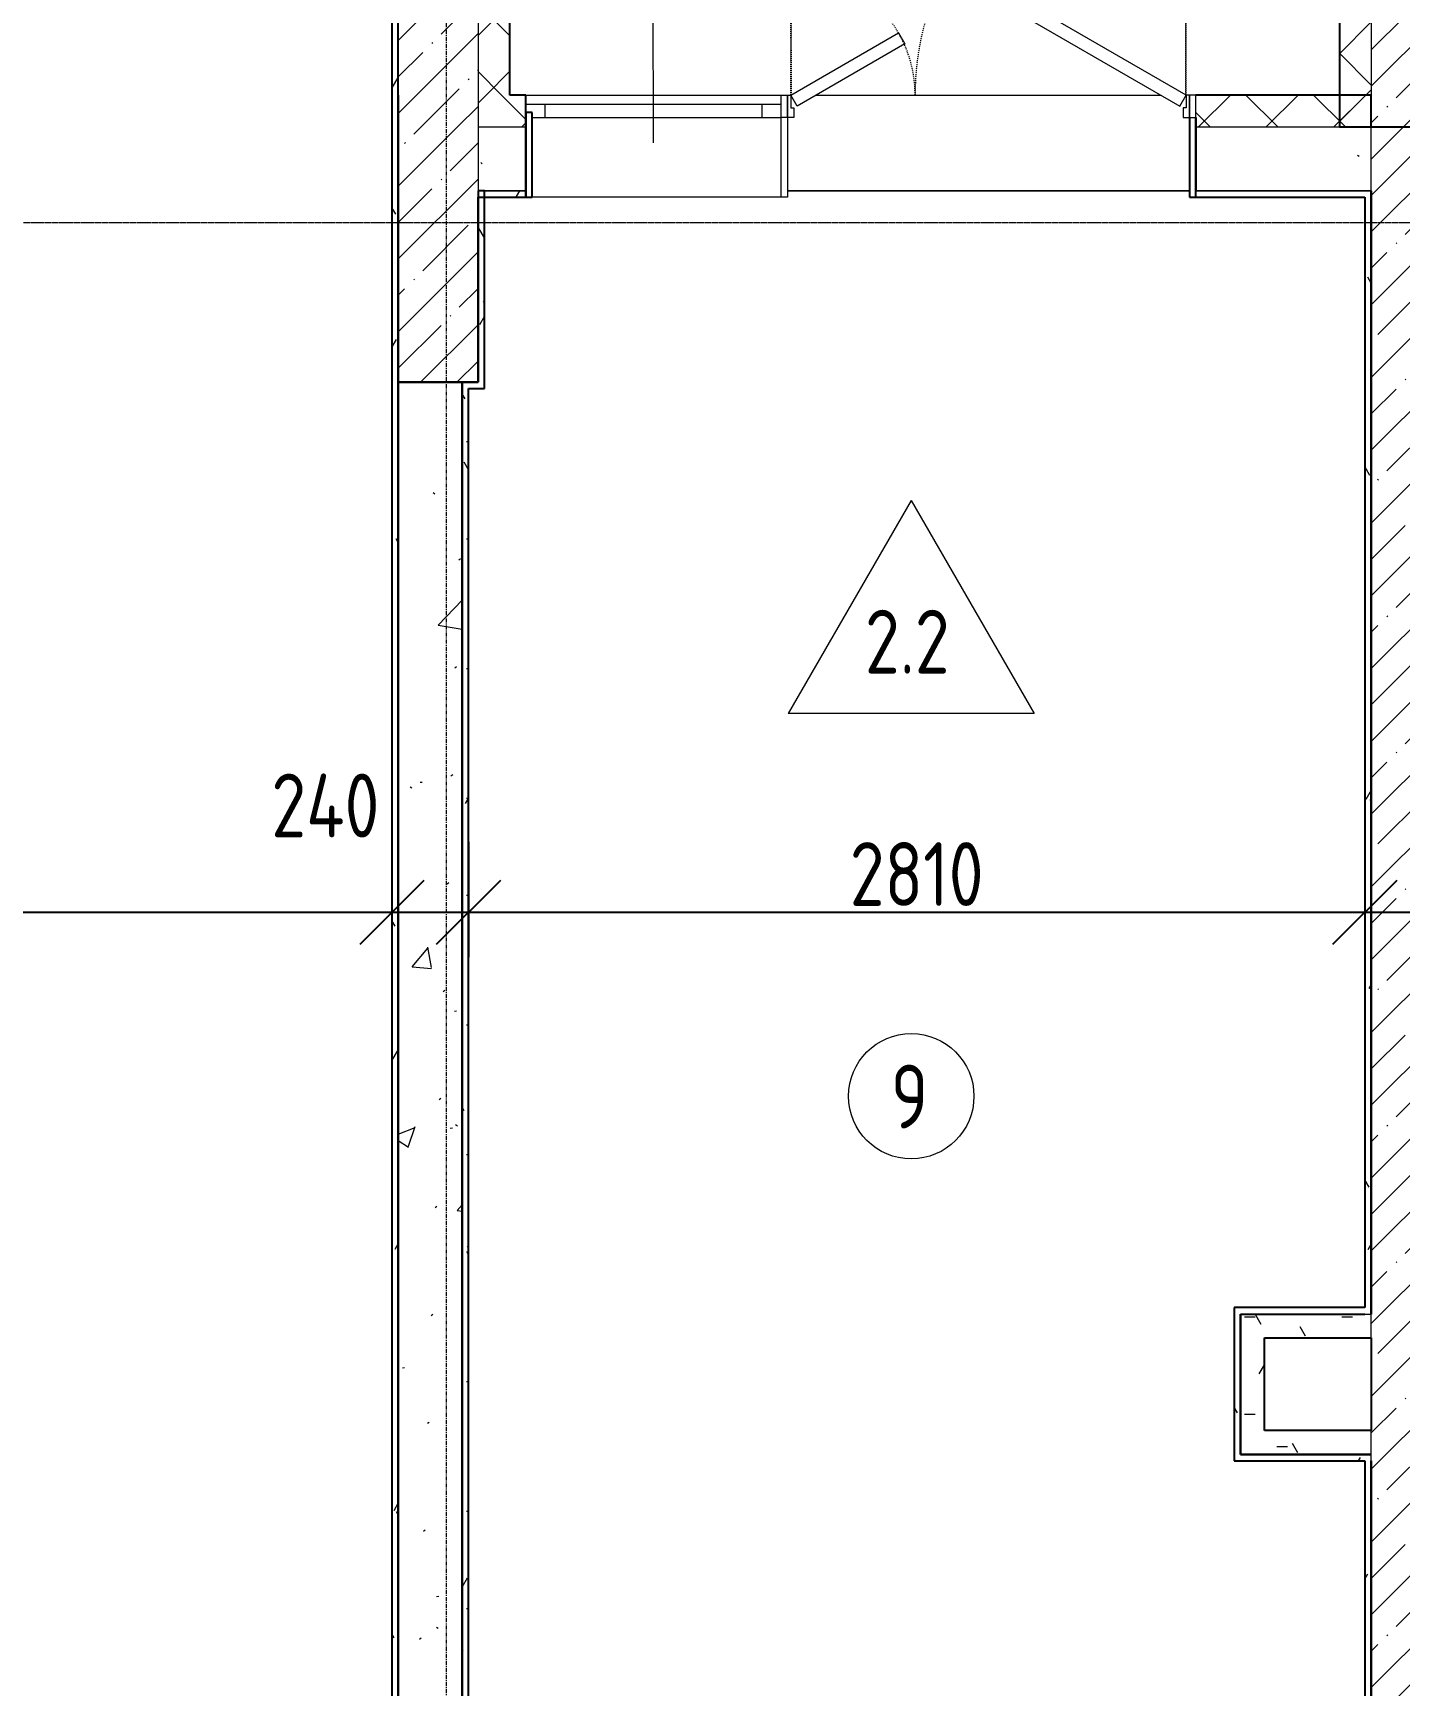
# Model space of a CAD drawing. Header units: millimetres. Extents: x -11854 to 4360091, y -19344 to 4989148.
# Drawn here: x 91408 to 95693, y 18132 to 23312 of the extents above; entities that cross this region are included whole.
import ezdxf

# ---------------------------------------------------------------- set-up
doc = ezdxf.new("R2010")
doc.units = ezdxf.units.MM
doc.linetypes.add('Линия сетки', pattern=[22.225, 12.7, -3.175, 3.175, -3.175])
doc.linetypes.add('Штрих', pattern=[6.35, 3.175, -3.175])
doc.layers.get('0').update_dxf_attribs({"color": 254})
doc.layers.get('Defpoints').update_dxf_attribs({"color": 254})
for name, color, linetype, lineweight in [('A-ANNO-DIMS', 254, 'Continuous', 9), ('A-AREA-IDEN', 254, 'Continuous', 9), ('A-DOOR', 254, 'Continuous', 9), ('A-DOOR-FRAM', 254, 'Continuous', 18), ('A-FLOR', 254, 'Continuous', 9), ('A-GLAZ', 254, 'Continuous', 9), ('A-GLAZ-IDEN', 254, 'Continuous', 9), ('A-WALL', 254, 'Continuous', 9), ('S-GRID', 254, 'Continuous', 9)]:
    doc.layers.add(name, color=color, linetype=linetype, lineweight=lineweight)
doc.styles.add('ISOCPEUR', font='isocpeur.ttf', dxfattribs={"width": 0.8, "height": 200})
doc.styles.add('ISOCPEUR_B', font='', dxfattribs={"width": 0.8, "height": 200})
doc.styles.get('ISOCPEUR_B').set_extended_font_data('ISOCPEUR', bold=True)
doc.dimstyles.new('2_0_мм_ISOCPEUR', dxfattribs={"dimscale": 304.8, "dimtxt": 199.196235, "dimasz": 0.656168, "dimexe": 0.459318, "dimexo": 0.625, "dimgap": 0.065617, "dimtad": 1, "dimdec": 0, "dimtxsty": 'ISOCPEUR', "dimblk1": 'OBLIQUE', "dimblk2": 'OBLIQUE', "dimsah": 1, "dimcen": 2.5, "dimdle": 0.164042, "dimazin": 3, "dimtfac": 1, "dimtix": 1, "dimtmove": 0, "dimatfit": 3, "dimfxl": 0.787402, "dimfxlon": 1, "dimtvp": 1, "dimarcsym": 2})
doc.dimstyles.new('2_0_мм_ISOCPEUR_1', dxfattribs={"dimscale": 304.8, "dimtxt": 199.196235, "dimasz": 0.656168, "dimexe": 0.459318, "dimexo": 0.625, "dimgap": 0.065617, "dimtad": 1, "dimdec": 0, "dimtxsty": 'ISOCPEUR', "dimblk1": 'OBLIQUE', "dimblk2": 'OBLIQUE', "dimsah": 1, "dimcen": 2.5, "dimdle": 0.164042, "dimazin": 3, "dimtfac": 1, "dimtix": 1, "dimtmove": 1, "dimatfit": 3, "dimfxl": 0.787402, "dimfxlon": 1, "dimtvp": 1, "dimarcsym": 2})
pattern_1 = [(45, (542041.67, 20914.14), (-114.04925, 114.04925), []), (45, (542155.72, 20914.14), (-114.04925, 114.04925), [201.613, -40.323, 3.353, -36.97])]
pattern_2 = [(50, (542041.7, 20914.14), (728.7365, -63.7558), [76.2, -838.2]), (355, (542041.7, 20914.14), (-140.9716, 764.2276), [60.96, -670.56]), (100.451, (542102.4, 20908.8), (587.77, 700.4668), [64.76, -712.36]), (46.184, (542041.7, 21117.3), (1084.3162, -168.171), [114.3, -1257.3]), (96.636, (542132, 21103.3), (949.61, 989.7098), [97.14, -1068.54]), (351.184, (542041.7, 21117.3), (949.6206, 989.7012), [91.44, -1005.84]), (21, (542143.3, 21066.54), (606.4579, -409.0606), [76.2, -838.2]), (326, (542143.3, 21066.54), (247.2083, 736.7529), [60.96, -670.56]), (71.451, (542193.8, 21032.46), (853.6683, 327.6855), [64.76, -712.36]), (37.5, (542041.67, 20914.14), (12.3547, 338.22012), [6.706, -655.726, 6.706, -674.014, -673.1]), (37.5, (542041.67, 20914.14), (12.3547, 338.22012), [-1343.152, 6.706, -666.394]), (7.5, (542041.67, 20914.14), (267.27887, 400.72213), [6.706, -381.406, 6.706, -640.486, -256.54]), (7.5, (542041.67, 20914.14), (267.27887, 400.72213), [-1035.304, 6.706, -249.834]), (327.5, (541815.1, 20914.14), (542.36333, -22.91534), [6.706, -247.294, 6.706, -785.774, -1051.56]), (327.5, (541815.1, 20914.14), (542.36333, -22.91534), [-1046.48, 6.706, -1044.854]), (317.5, (541713.5, 20914.14), (592.51696, 101.7071), [6.706, -323.494, 6.706, -519.582, -746.76]), (317.5, (541713.5, 20914.14), (592.51696, 101.7071), [-856.488, 6.706, -740.054])]
pattern_3 = [(45, (542041.67, 20914.14), (-106.066017, 106.066017), []), (135, (542041.67, 20914.14), (-106.066017, -106.066017), [])]
pattern_4 = [(0, (542041.67, 20914.14), (406.4, 101.6), [33.528, -271.272, 33.528, -271.272, -1625.6]), (0, (542041.67, 20914.14), (406.4, 101.6), [-609.6, 33.528, -576.072, 33.528, -271.272, -711.2]), (0, (542041.67, 20914.14), (406.4, 101.6), [-1524, 33.528, -169.672, 33.528, -474.472]), (120, (542194.07, 20964.94), (-291.18818, 301.152724), [33.528, -271.272, 33.528, -1896.872]), (120, (542194.07, 20964.94), (-291.18818, 301.152724), [-338.328, -271.272, 33.528, -576.072, -1016]), (120, (542194.07, 20964.94), (-291.18818, 301.152724), [-1219.2, 33.528, -271.272, 33.528, -677.672]), (120, (542194.07, 20964.94), (-291.18818, 301.152724), [-1557.528, -169.672, 33.528, -474.472]), (240, (542244.87, 21168.14), (-115.21182, -402.752724), [33.528, -271.272, 33.528, -1896.872]), (240, (542244.87, 21168.14), (-115.21182, -402.752724), [-338.328, -271.272, 33.528, -576.072, -1016]), (240, (542244.87, 21168.14), (-115.21182, -402.752724), [-1219.2, 33.528, -271.272, 33.528, -677.672]), (240, (542244.87, 21168.14), (-115.21182, -402.752724), [-1557.528, -169.672, 33.528, -474.472])]

# ---------------------------------------------------------------- blocks, each defined once
blk = doc.blocks.new('Дверь_Двупольная_внутренняя ПВХ профиль - Дверной блок наружный металлический остекленный ДНМО 24х13 Л-6073768-1А')
at = {"layer": 'A-DOOR', "linetype": 'Штрих'}
for p, q in [((618, 1000), (618, 150)), ((-618, 540), (-618, 150))]:
    blk.add_line(p, q, dxfattribs=at)
at = {"layer": 'A-DOOR'}
for p, q in [((620, 1000), (618, 1000)), ((-620, 540), (-618, 540)), ((-650, 150), (-630, 150)), ((-650, 80), (-650, 150)), ((-630, 150), (-630, 80)), ((-618, 150), (-620, 150)), ((618, 150), (620, 150)), ((650, 150), (630, 150)), ((630, 150), (630, 80)), ((650, 80), (650, 150)), ((-630, 80), (-650, 80)), ((630, 80), (650, 80))]:
    blk.add_line(p, q, dxfattribs=at)
at = {"layer": 'A-DOOR', "linetype": 'Штрих', "lineweight": 18}
for p, q in [((620, 150), (620, 1000)), ((-620, 150), (-620, 540))]:
    blk.add_line(p, q, dxfattribs=at)
at = {"layer": 'A-DOOR', "lineweight": 18}
for p, q in [((-116.1, 575), (-136.1, 540.4)), ((620, 150), (-116.1, 575)), ((-136.1, 540.4), (600, 115.4)), ((-620, 150), (-282.3, 345)), ((-282.3, 345), (-262.3, 310.4)), ((-262.3, 310.4), (-600, 115.4)), ((-600, 115.4), (-620, 150)), ((600, 115.4), (620, 150))]:
    blk.add_line(p, q, dxfattribs=at)
at = {"layer": 'A-DOOR', "linetype": 'Штрих'}
for centre, radius, start, end in [((620, 150), 850, 90, 180), ((-620, 150), 390, 360, 90)]:
    blk.add_arc(centre, radius, start, end, dxfattribs=at)
at = {"layer": 'A-DOOR-FRAM'}
for p, q in [((-630, 150), (-620, 150)), ((-630, 80), (-630, 150)), ((-620, 150), (-620, 110)), ((-620, 110), (-610, 110)), ((-610, 110), (-610, 80)), ((620, 110), (610, 110)), ((610, 110), (610, 80)), ((630, 150), (620, 150)), ((620, 150), (620, 110)), ((630, 80), (630, 150)), ((-610, 80), (-630, 80)), ((610, 80), (630, 80))]:
    blk.add_line(p, q, dxfattribs=at)
blk = doc.blocks.new('Окно 1800х800 - ОК 800Х1800_ОК-3_1 _ВНУТРЕННИЕ ОКНА_ EI 31 _-7443790-1А')
at = {"layer": 'A-GLAZ', "lineweight": 18}
for p, q in [((-215, 120), (-275, 120)), ((-215, 80), (-215, 120)), ((525, 120), (465, 120)), ((465, 120), (465, 80)), ((-255, 80), (-215, 80)), ((465, 80), (525, 80))]:
    blk.add_line(p, q, dxfattribs=at)
at = {"layer": 'A-GLAZ'}
for p, q in [((-215, 80), (-215, 120)), ((465, 120), (-215, 120)), ((465, 120), (465, 80)), ((-215, 80), (465, 80))]:
    blk.add_line(p, q, dxfattribs=at)
blk = doc.blocks.new('АР-Марка-Помещения-Этаж_Секция_Номер - Номер-1294543-1А')
at = {"layer": 'A-AREA-IDEN'}
blk.add_circle((0, 1.219), 1.965, dxfattribs=at)
blk = doc.blocks.new('_Oblique')
at = {"color": 0, "linetype": 'ByBlock', "lineweight": -2}
blk.add_line((-0.5, -0.5), (0.5, 0.5), dxfattribs=at)
blk = doc.blocks.new('*D624')
at = {"layer": 'A-ANNO-DIMS', "color": 0, "lineweight": -2, "transparency": 16777216}
for p, q in [((89222.6, 20777.2), (89222.6, 20416.2)), ((92532.6, 20777.2), (92532.6, 20416.2)), ((89172.6, 20556.2), (92582.6, 20556.2))]:
    blk.add_line(p, q, dxfattribs=at)
at = {"layer": 'Defpoints', "color": 0, "transparency": 16777216}
for p in [(89222.6, 20796.2), (92532.6, 20796.2), (92532.6, 20556.2)]:
    blk.add_point(p, dxfattribs=at)
at = {"layer": 'A-ANNO-DIMS', "color": 0, "lineweight": -2, "transparency": 16777216, "xscale": 200, "yscale": 200, "zscale": 200, "rotation": 180}
blk.add_blockref('_Oblique', (89222.6, 20556.2), dxfattribs=at)
at = {"layer": 'A-ANNO-DIMS', "color": 0, "lineweight": -2, "transparency": 16777216, "xscale": 200, "yscale": 200, "zscale": 200}
blk.add_blockref('_Oblique', (92532.6, 20556.2), dxfattribs=at)
at = {"layer": 'A-ANNO-DIMS', "color": 0, "transparency": 16777216, "insert": (90877.6, 20676.2), "char_height": 200, "width": 496.458, "attachment_point": 5, "style": 'ISOCPEUR'}
blk.add_mtext('\\A1;3310', dxfattribs=at)
blk = doc.blocks.new('*D625')
at = {"layer": 'A-ANNO-DIMS', "color": 0, "lineweight": -2, "transparency": 16777216}
for p, q in [((92532.6, 20777.2), (92532.6, 20416.2)), ((92772.6, 20777.2), (92772.6, 20416.2)), ((92482.6, 20556.2), (92822.6, 20556.2))]:
    blk.add_line(p, q, dxfattribs=at)
at = {"layer": 'Defpoints', "color": 0, "transparency": 16777216}
for p in [(92532.6, 20796.2), (92772.6, 20796.2), (92772.6, 20556.2)]:
    blk.add_point(p, dxfattribs=at)
at = {"layer": 'A-ANNO-DIMS', "color": 0, "lineweight": -2, "transparency": 16777216, "xscale": 200, "yscale": 200, "zscale": 200, "rotation": 180}
blk.add_blockref('_Oblique', (92532.6, 20556.2), dxfattribs=at)
at = {"layer": 'A-ANNO-DIMS', "color": 0, "lineweight": -2, "transparency": 16777216, "xscale": 200, "yscale": 200, "zscale": 200}
blk.add_blockref('_Oblique', (92772.6, 20556.2), dxfattribs=at)
at = {"layer": 'A-ANNO-DIMS', "color": 0, "transparency": 16777216, "insert": (92154.4, 20990.9), "char_height": 200, "width": 418.312, "attachment_point": 1, "line_spacing_factor": 1.149209, "style": 'ISOCPEUR'}
blk.add_mtext('\\A1;240', dxfattribs=at)
blk = doc.blocks.new('*D626')
at = {"layer": 'A-ANNO-DIMS', "color": 0, "lineweight": -2, "transparency": 16777216}
for p, q in [((92772.6, 20777.2), (92772.6, 20416.2)), ((95582.6, 20777.2), (95582.6, 20416.2)), ((92722.6, 20556.2), (95632.6, 20556.2))]:
    blk.add_line(p, q, dxfattribs=at)
at = {"layer": 'Defpoints', "color": 0, "transparency": 16777216}
for p in [(92772.6, 20796.2), (95582.6, 20796.2), (95582.6, 20556.2)]:
    blk.add_point(p, dxfattribs=at)
at = {"layer": 'A-ANNO-DIMS', "color": 0, "lineweight": -2, "transparency": 16777216, "xscale": 200, "yscale": 200, "zscale": 200, "rotation": 180}
blk.add_blockref('_Oblique', (92772.6, 20556.2), dxfattribs=at)
at = {"layer": 'A-ANNO-DIMS', "color": 0, "lineweight": -2, "transparency": 16777216, "xscale": 200, "yscale": 200, "zscale": 200}
blk.add_blockref('_Oblique', (95582.6, 20556.2), dxfattribs=at)
at = {"layer": 'A-ANNO-DIMS', "color": 0, "transparency": 16777216, "insert": (94177.6, 20676.2), "char_height": 200, "width": 496.458, "attachment_point": 5, "style": 'ISOCPEUR'}
blk.add_mtext('\\A1;2810', dxfattribs=at)
blk = doc.blocks.new('*D627')
at = {"layer": 'A-ANNO-DIMS', "color": 0, "lineweight": -2, "transparency": 16777216}
for p, q in [((95582.6, 20777.2), (95582.6, 20416.2)), ((97722.6, 20777.2), (97722.6, 20416.2)), ((95532.6, 20556.2), (97772.6, 20556.2))]:
    blk.add_line(p, q, dxfattribs=at)
at = {"layer": 'Defpoints', "color": 0, "transparency": 16777216}
for p in [(95582.6, 20796.2), (97722.6, 20796.2), (97722.6, 20556.2)]:
    blk.add_point(p, dxfattribs=at)
at = {"layer": 'A-ANNO-DIMS', "color": 0, "lineweight": -2, "transparency": 16777216, "xscale": 200, "yscale": 200, "zscale": 200, "rotation": 180}
blk.add_blockref('_Oblique', (95582.6, 20556.2), dxfattribs=at)
at = {"layer": 'A-ANNO-DIMS', "color": 0, "lineweight": -2, "transparency": 16777216, "xscale": 200, "yscale": 200, "zscale": 200}
blk.add_blockref('_Oblique', (97722.6, 20556.2), dxfattribs=at)
at = {"layer": 'A-ANNO-DIMS', "color": 0, "transparency": 16777216, "insert": (96903, 20604.5), "char_height": 200, "width": 514.846, "attachment_point": 1, "line_spacing_factor": 1.149209, "style": 'ISOCPEUR'}
blk.add_mtext('\\A1;2140', dxfattribs=at)
blk = doc.blocks.new('МАРКА ПОМЕЩЕНИЯ - ПОЛЫ - Площадь-6347788-1А')
at = {"layer": 'A-AREA-IDEN'}
for p, q in [((0, 4.233), (-3.855, -2.444)), ((0, 4.233), (3.855, -2.444)), ((3.855, -2.444), (-3.855, -2.444))]:
    blk.add_line(p, q, dxfattribs=at)

msp = doc.modelspace()

# ---------------------------------------------------------------- hatches: boundary and pattern name
at = {"layer": 'A-WALL'}
h = msp.add_hatch(dxfattribs=at)
h.set_pattern_fill('FP_5', color=8, style=0, pattern_type=2)
h.set_pattern_definition(pattern_3)
h.paths.add_polyline_path([(95502.6, 23017.4), (95602.6, 23017.4), (95602.6, 25637.4), (95502.6, 25637.4), (95502.6, 23124.5)])
h = msp.add_hatch(dxfattribs=at)
h.set_pattern_fill('FP_1', color=8, style=0, pattern_type=2)
h.set_pattern_definition(pattern_1)
h.paths.add_polyline_path([(95602.6, 23017.4), (95802.6, 23017.4), (95802.6, 25637.4), (95602.6, 25637.4), (95602.6, 23124.5)])
h = msp.add_hatch(dxfattribs=at)
h.set_pattern_fill('FP_3', color=8, style=0, pattern_type=2)
h.set_pattern_definition(pattern_4)
h.paths.add_polyline_path([(92532.6, 16887.4), (92552.6, 16887.4), (92552.6, 23536.2), (92532.6, 23545.4), (92532.6, 16907.4)])
h = msp.add_hatch(dxfattribs=at)
h.set_pattern_fill('FP_1', color=8, style=0, pattern_type=2)
h.set_pattern_definition(pattern_1)
h.paths.add_polyline_path([(92552.6, 23017.4), (92802.6, 23017.4), (92802.6, 23417.5), (92552.6, 23417.5), (92552.6, 23117.4)])
h = msp.add_hatch(dxfattribs=at)
h.set_pattern_fill('FP_5', color=8, style=0, pattern_type=2)
h.set_pattern_definition(pattern_3)
h.paths.add_polyline_path([(92802.6, 23117.4), (92902.6, 23117.4), (92902.6, 23417.5), (92802.6, 23417.5), (92802.6, 23124.5)])
h = msp.add_hatch(dxfattribs=at)
h.set_pattern_fill('FP_5', color=8, style=0, pattern_type=2)
h.set_pattern_definition(pattern_3)
h.paths.add_polyline_path([(92802.6, 23017.4), (92952.6, 23017.4), (92952.6, 23117.4), (92802.6, 23117.4)])
h.paths.add_polyline_path([(95052.6, 23017.4), (95602.6, 23017.4), (95602.6, 23117.4), (95052.6, 23117.4), (95052.6, 23047.4)])
h = msp.add_hatch(dxfattribs=at)
h.set_pattern_fill('FP_3', color=8, style=0, pattern_type=2)
h.set_pattern_definition(pattern_4)
h.paths.add_polyline_path([(92952.6, 22797.4), (92972.6, 22797.4), (92972.6, 23062.4), (92952.6, 23062.4)])
h = msp.add_hatch(dxfattribs=at)
h.set_pattern_fill('FP_1', color=8, style=0, pattern_type=2)
h.set_pattern_definition(pattern_1)
h.paths.add_polyline_path([(92552.6, 22217.4), (92802.6, 22217.4), (92802.6, 23017.4), (92552.6, 23017.4), (92552.6, 22626.9)])
h = msp.add_hatch(dxfattribs=at)
h.set_pattern_fill('FP_2', color=8, style=0, pattern_type=2)
h.set_pattern_definition(pattern_2)
h.paths.add_polyline_path([(92802.6, 22817.4), (92952.6, 22817.4), (92952.6, 23017.4), (92802.6, 23017.4), (92802.6, 22875.7)])
h.paths.add_polyline_path([(95052.6, 22817.4), (95602.6, 22817.4), (95602.6, 23017.4), (95052.6, 23017.4)])
h = msp.add_hatch(dxfattribs=at)
h.set_pattern_fill('FP_3', color=8, style=0, pattern_type=2)
h.set_pattern_definition(pattern_4)
h.paths.add_polyline_path([(95032.6, 22797.4), (95052.6, 22797.4), (95052.6, 23047.4), (95032.6, 23047.4)])
h = msp.add_hatch(dxfattribs=at)
h.set_pattern_fill('FP_1', color=8, style=0, pattern_type=2)
h.set_pattern_definition(pattern_1)
h.paths.add_polyline_path([(95602.6, 16887.4), (95802.6, 16887.4), (95802.6, 23017.4), (95602.6, 23017.4), (95602.6, 17152.6)])
h = msp.add_hatch(dxfattribs=at)
h.set_pattern_fill('FP_3', color=8, style=0, pattern_type=2)
h.set_pattern_definition(pattern_4)
h.paths.add_polyline_path([(95602.6, 22797.4), (95602.6, 22817.4), (95052.6, 22817.4), (95052.6, 22797.4), (95582.6, 22797.4)])
h.paths.add_polyline_path([(92952.6, 22797.4), (92952.6, 22817.4), (92802.6, 22817.4), (92802.6, 22797.4), (92828.6, 22797.4)])
h = msp.add_hatch(dxfattribs=at)
h.set_pattern_fill('FP_3', color=8, style=0, pattern_type=2)
h.set_pattern_definition(pattern_4)
h.paths.add_polyline_path([(92802.6, 22217.4), (92822.6, 22217.4), (92822.6, 22817.4), (92802.6, 22817.4), (92802.6, 22626.9)])
h = msp.add_hatch(dxfattribs=at)
h.set_pattern_fill('FP_3', color=8, style=0, pattern_type=2)
h.set_pattern_definition(pattern_4)
h.paths.add_polyline_path([(95582.6, 19297.4), (95602.6, 19297.4), (95602.6, 22797.4), (95582.6, 22797.4), (95582.6, 19317.4)])
h = msp.add_hatch(dxfattribs=at)
h.set_pattern_fill('FP_2', color=8, style=0, pattern_type=2)
h.set_pattern_definition(pattern_2)
h.paths.add_polyline_path([(92552.6, 16887.4), (92752.6, 16887.4), (92752.6, 22217.4), (92552.6, 22217.4), (92552.6, 18147.9)])
h = msp.add_hatch(dxfattribs=at)
h.set_pattern_fill('FP_3', color=8, style=0, pattern_type=2)
h.set_pattern_definition(pattern_4)
h.paths.add_polyline_path([(92772.6, 16907.4), (92772.6, 22197.4), (92752.6, 22197.4), (92752.6, 16907.4)])
h = msp.add_hatch(dxfattribs=at)
h.set_pattern_fill('FP_3', color=8, style=0, pattern_type=2)
h.set_pattern_definition(pattern_4)
h.paths.add_polyline_path([(95192.6, 18837.4), (95192.6, 19297.4), (95172.6, 19297.4), (95172.6, 18837.4)])
h = msp.add_hatch(dxfattribs=at)
h.set_pattern_fill('FP_3', color=8, style=0, pattern_type=2)
h.set_pattern_definition(pattern_4)
h.paths.add_polyline_path([(95192.6, 18932.4), (95267.6, 18932.4), (95267.6, 19297.4), (95192.6, 19297.4)])
h = msp.add_hatch(dxfattribs=at)
h.set_pattern_fill('FP_3', color=8, style=0, pattern_type=2)
h.set_pattern_definition(pattern_4)
h.paths.add_polyline_path([(95267.6, 19222.4), (95602.6, 19222.4), (95602.6, 19297.4), (95267.6, 19297.4)])
h = msp.add_hatch(dxfattribs=at)
h.set_pattern_fill('FP_3', color=8, style=0, pattern_type=2)
h.set_pattern_definition(pattern_4)
h.paths.add_polyline_path([(95192.6, 18857.4), (95602.6, 18857.4), (95602.6, 18932.4), (95192.6, 18932.4)])
h = msp.add_hatch(dxfattribs=at)
h.set_pattern_fill('FP_3', color=8, style=0, pattern_type=2)
h.set_pattern_definition(pattern_4)
h.paths.add_polyline_path([(95602.6, 18837.4), (95602.6, 18857.4), (95192.6, 18857.4), (95192.6, 18837.4), (95582.6, 18837.4)])
h = msp.add_hatch(dxfattribs=at)
h.set_pattern_fill('FP_3', color=8, style=0, pattern_type=2)
h.set_pattern_definition(pattern_4)
h.paths.add_polyline_path([(95582.6, 16887.4), (95602.6, 16887.4), (95602.6, 18837.4), (95582.6, 18837.4), (95582.6, 16907.4)])

# ---------------------------------------------------------------- linework, layer by layer
at = {"layer": 'A-FLOR', "color": 8}
msp.add_line((93772.6, 22817.4), (95032.6, 22817.4), dxfattribs=at)
at = {"layer": 'A-GLAZ-IDEN', "color": 8}
msp.add_line((93352.6, 22967.4), (93351.6, 23666.3), dxfattribs=at)
at = {"layer": 'A-WALL', "color": 8, "lineweight": 25}
for p, q in [((95502.6, 25637.4), (95502.6, 23017.4)), ((92902.6, 23117.4), (92902.6, 23724)), ((92532.6, 23545.4), (92532.6, 16907.4)), ((92552.6, 16887.4), (92552.6, 23536.2)), ((92552.6, 23117.4), (92552.6, 22217.4)), ((92952.6, 23117.4), (92902.6, 23117.4)), ((92952.6, 22817.4), (92952.6, 23117.4)), ((95602.6, 23117.4), (95052.6, 23117.4)), ((95602.6, 23017.4), (95602.6, 23117.4)), ((92952.6, 23062.4), (92952.6, 22797.4)), ((92972.6, 23062.4), (92952.6, 23062.4)), ((92972.6, 22797.4), (92972.6, 23062.4)), ((95032.6, 23047.4), (95032.6, 22797.4)), ((95052.6, 23047.4), (95052.6, 22817.4)), ((95052.6, 22797.4), (95052.6, 23047.4)), ((95502.6, 23017.4), (95802.6, 23017.4)), ((92822.6, 22817.4), (92802.6, 22817.4)), ((92802.6, 22817.4), (92802.6, 22217.4)), ((92802.6, 22217.4), (92802.6, 22797.4)), ((92802.6, 22797.4), (92952.6, 22797.4)), ((92822.6, 22197.4), (92822.6, 22817.4)), ((92952.6, 22797.4), (92952.6, 22817.4)), ((92952.6, 22797.4), (92972.6, 22797.4)), ((95032.6, 22797.4), (95582.6, 22797.4)), ((95582.6, 22797.4), (95582.6, 19317.4)), ((95602.6, 22817.4), (95602.6, 19297.4)), ((95602.6, 19297.4), (95602.6, 22817.4)), ((92552.6, 22217.4), (92802.6, 22217.4)), ((92752.6, 22217.4), (92552.6, 22217.4)), ((92552.6, 22217.4), (92552.6, 16887.4)), ((92752.6, 16907.4), (92752.6, 22217.4)), ((92802.6, 22217.4), (92752.6, 22217.4)), ((92752.6, 22217.4), (92752.6, 22197.4)), ((92752.6, 22197.4), (92752.6, 16907.4)), ((92772.6, 16907.4), (92772.6, 22197.4)), ((92772.6, 22197.4), (92822.6, 22197.4)), ((95582.6, 19317.4), (95172.6, 19317.4)), ((95172.6, 19317.4), (95172.6, 18837.4)), ((95192.6, 19297.4), (95192.6, 18857.4)), ((95192.6, 19297.4), (95582.6, 19297.4)), ((95192.6, 18857.4), (95192.6, 19297.4)), ((95267.6, 18932.4), (95267.6, 19222.4)), ((95267.6, 19222.4), (95602.6, 19222.4)), ((95602.6, 19222.4), (95602.6, 18932.4)), ((95602.6, 18932.4), (95267.6, 18932.4)), ((95192.6, 18857.4), (95602.6, 18857.4)), ((95602.6, 18857.4), (95192.6, 18857.4)), ((95172.6, 18837.4), (95582.6, 18837.4)), ((95582.6, 18837.4), (95582.6, 16907.4)), ((95602.6, 18837.4), (95602.6, 16887.4)), ((95602.6, 16887.4), (95602.6, 18837.4))]:
    msp.add_line(p, q, dxfattribs=at)
at = {"layer": 'A-WALL', "color": 8}
for p, q in [((95602.6, 25637.4), (95602.6, 23017.4)), ((92802.6, 23661.6), (92802.6, 22817.4)), ((92952.6, 23117.4), (93752.6, 23117.4)), ((93862.6, 23117.4), (94942.6, 23117.4)), ((92802.6, 23017.4), (92952.6, 23017.4)), ((93752.6, 22797.4), (93752.6, 23047.4)), ((93772.6, 23047.4), (93772.6, 22797.4)), ((95052.6, 23017.4), (95602.6, 23017.4)), ((95602.6, 22817.4), (95602.6, 23017.4)), ((92802.6, 22817.4), (92952.6, 22817.4)), ((92952.6, 22817.4), (92802.6, 22817.4)), ((92802.6, 22817.4), (92802.6, 22797.4)), ((93772.6, 22797.4), (92972.6, 22797.4)), ((95032.6, 22817.4), (93772.6, 22817.4)), ((95052.6, 22817.4), (95602.6, 22817.4)), ((95602.6, 22817.4), (95052.6, 22817.4)), ((95582.6, 19297.4), (95602.6, 19297.4)), ((95602.6, 19222.4), (95602.6, 19297.4)), ((95602.6, 18857.4), (95602.6, 18932.4)), ((95602.6, 18837.4), (95602.6, 18857.4))]:
    msp.add_line(p, q, dxfattribs=at)
at = {"layer": 'S-GRID', "color": 8, "linetype": 'Линия сетки'}
for p, q in [((92702.6, 26233.7), (92702.6, -4343.8)), ((117662.5, 22717.4), (78806.8, 22717.4)), ((117934.2, 22717.4), (78806.8, 22717.4))]:
    msp.add_line(p, q, dxfattribs=at)

# ---------------------------------------------------------------- block references
at = {"layer": 'A-AREA-IDEN', "color": 8, "xscale": 99.99999999999991, "yscale": 99.99999999999991, "zscale": 99.99999999999991}
for name, p in [('МАРКА ПОМЕЩЕНИЯ - ПОЛЫ - Площадь-6347788-1А', (94160.6, 21423.7)), ('АР-Марка-Помещения-Этаж_Секция_Номер - Номер-1294543-1А', (94160.6, 19858))]:
    msp.add_blockref(name, p, dxfattribs=at)
at = {"layer": 'A-DOOR', "color": 8}
msp.add_blockref('Дверь_Двупольная_внутренняя ПВХ профиль - Дверной блок наружный металлический остекленный ДНМО 24х13 Л-6073768-1А', (94402.6, 22967.4), dxfattribs=at)
at = {"layer": 'A-GLAZ', "color": 8}
msp.add_blockref('Окно 1800х800 - ОК 800Х1800_ОК-3_1 _ВНУТРЕННИЕ ОКНА_ EI 31 _-7443790-1А', (93227.6, 22967.4), dxfattribs=at)

# ---------------------------------------------------------------- texts
at = {"layer": 'A-AREA-IDEN', "color": 8, "char_height": 200, "attachment_point": 1}
for s, insert, width, style in [('2.2', (94015.2, 21504.3), 339.915, 'ISOCPEUR'), ('\\fISOCPEUR|b1|i0|c204|p34|;\\W.8;9', (94096.5, 20078.9), 147.51, 'ISOCPEUR_B')]:
    msp.add_mtext(s, dxfattribs=dict(at, insert=insert, width=width, style=style))

# ---------------------------------------------------------------- dimensions: what is measured, and where the dimension line sits
at = {"layer": 'A-ANNO-DIMS', "color": 8}
for base, p1, p2, override, picture, middle in [((92772.6, 20556.2), (92532.6, 20796.2), (92772.6, 20796.2), {"dimfxl": 239.999994}, '*D625', (92363.5, 20704.2)), ((97722.6, 20556.2), (95582.6, 20796.2), (97722.6, 20796.2), {"dimfxl": 2140}, '*D627', (97160.4, 20317.9))]:
    dim = msp.add_linear_dim(base=base, p1=p1, p2=p2, dimstyle='2_0_мм_ISOCPEUR_1', override=override, dxfattribs=at)
    dim.commit()
    dim.dimension.update_dxf_attribs({"geometry": picture, "text_midpoint": middle, "dimtype": 160})
for base, p1, p2, override, picture, middle in [((92532.6, 20556.2), (89222.6, 20796.2), (92532.6, 20796.2), {"dimfxl": 3310}, '*D624', (90877.6, 20676.2)), ((95582.6, 20556.2), (92772.6, 20796.2), (95582.6, 20796.2), {"dimfxl": 2809.999163}, '*D626', (94177.6, 20676.2))]:
    dim = msp.add_linear_dim(base=base, p1=p1, p2=p2, dimstyle='2_0_мм_ISOCPEUR', override=override, dxfattribs=at)
    dim.commit()
    dim.dimension.update_dxf_attribs({"geometry": picture, "text_midpoint": middle})

doc.saveas('drawing.dxf')
